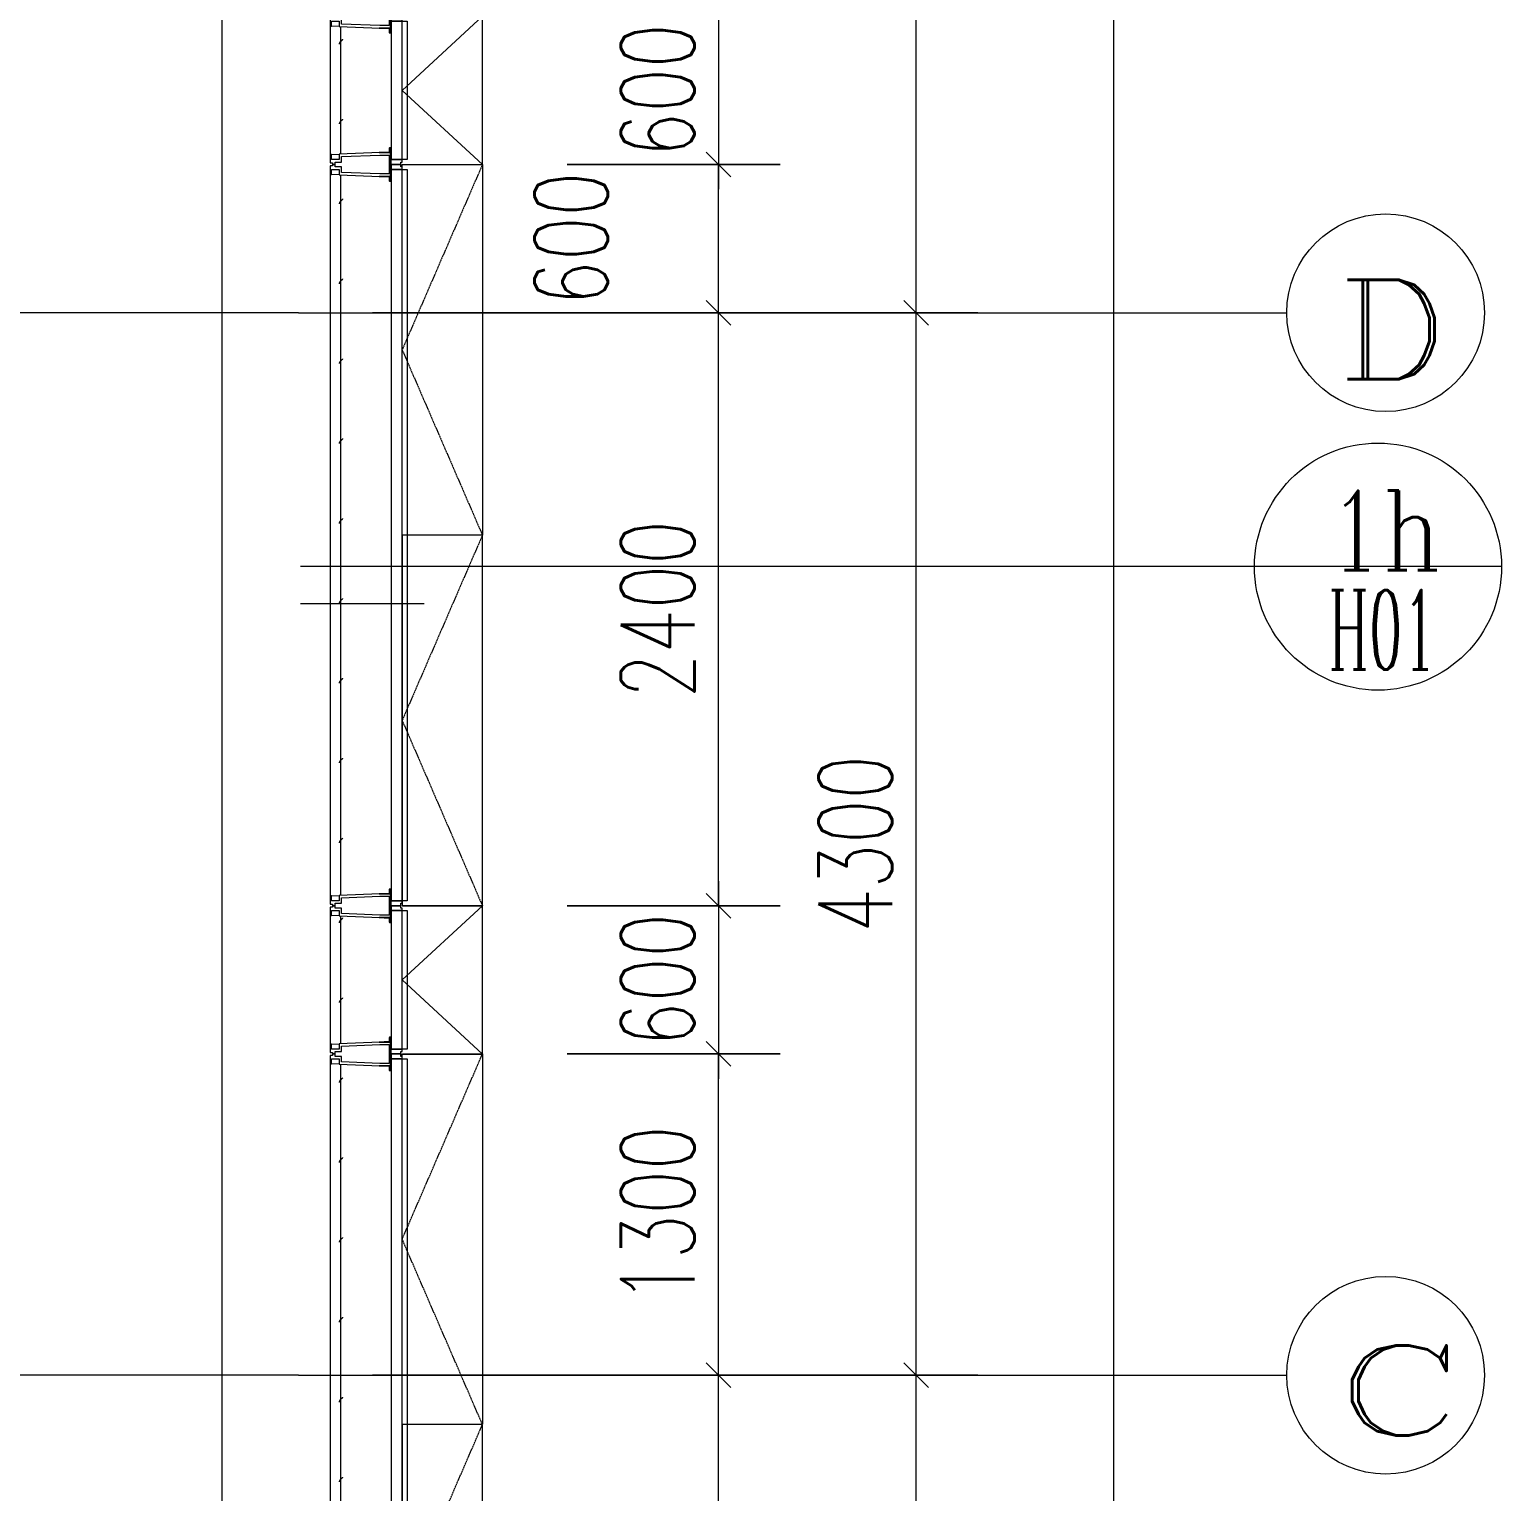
# Model space of a CAD drawing. Header units: millimetres. Extents: x 8533 to 398112, y -117646 to 105276.
# Drawn here: x 194868 to 200826, y 46934 to 52852 of the extents above; entities that cross this region are included whole.
import ezdxf

# ---------------------------------------------------------------- set-up
doc = ezdxf.new("R2010")
doc.units = ezdxf.units.MM
doc.linetypes.add('IMPORT-A-D0TE-BF$0$DOTE', pattern=[0])
doc.linetypes.add('IMPORT-A-PMDT-10F$0$DASH _2_', pattern=[3.5, 2.5, -1])
for name, color, linetype, lineweight in [('A-D0TE-BF$0$A-Axis', 3, 'Continuous', 13), ('A-D0TE-BF$0$A-Axis-GRID', 1, 'IMPORT-A-D0TE-BF$0$DOTE', 13), ('A-D0TE-BF$0$A-Axis-TEXT', 7, 'Continuous', 13), ('A-DIM-TF$0$A-Dims', 140, 'Continuous', 13), ('A-EDGE-6_27F$0$A-floor-EDGE', 6, 'Continuous', 13), ('A-Iden-10F$0$A-Dims-IDEN', 13, 'Continuous', 13), ('A-PMDT-10F$0$A-GLAZ-CURT-CUT', 52, 'Continuous', 13), ('A-PMDT-10F$0$A-GLAZ-CURT-PRO', 13, 'Continuous', 13), ('A-PMDT-10F$0$A-PMDT-17F$0$A-wall-Glaz', 111, 'Continuous', 13), ('A-PMDT-10F$0$Q-CASE-GM', 13, 'Continuous', 13), ('塔楼-ARC-10F-20250714_dwg', 8, 'Continuous', 13)]:
    doc.layers.add(name, color=color, linetype=linetype, lineweight=lineweight)
doc.styles.add('Complex_13', font='complex_.ttf', dxfattribs={"width": 0.795455, "height": 321.993789})
doc.styles.add('Complex_14', font='complex_.ttf', dxfattribs={"width": 0.495283, "height": 321.993789})
doc.styles.add('Complex_7', font='complex_.ttf', dxfattribs={"width": 1.626953, "height": 365.265005})
doc.styles.add('Complex_8', font='complex_.ttf', dxfattribs={"width": 1.204733, "height": 400.90789})
doc.styles.add('Simplex', font='simplex_.ttf', dxfattribs={"width": 0.705882, "height": 297.5})

# ---------------------------------------------------------------- blocks, each defined once
blk = doc.blocks.new('塔楼-ARC-10F-20250714_dwg__AXISO-2024559-10F_ARC_46_000_')
at = {"layer": 'A-D0TE-BF$0$A-Axis'}
blk.add_circle((0, 0), 0.5, dxfattribs=at)
blk = doc.blocks.new('塔楼-ARC-10F-20250714_dwg_A-D0TE-BF$0$_ArchTick-2024560-10F_ARC_46_000_')
at = {"layer": 'A-D0TE-BF$0$A-Axis'}
blk.add_line((-0.5, -0.5), (0.5, 0.5), dxfattribs=at)
blk = doc.blocks.new('塔楼-ARC-10F-20250714_dwg_A-D0TE-BF-2024562-10F_ARC_46_000_')
at = {"layer": 'A-D0TE-BF$0$A-Axis'}
for p, q in [((42960.3, -28250), (42960.3, 8750)), ((39660.3, -12450), (43660.3, -12450)), ((39660.3, -16750), (43660.3, -16750))]:
    blk.add_line(p, q, dxfattribs=at)
at = {"layer": 'A-D0TE-BF$0$A-Axis', "flags": 128}
blk.add_lwpolyline([(42160.3, -28250), (42160.3, -19500), (42160.3, -16750), (42160.3, -12450), (42160.3, -9450), (42160.3, -5750), (42160.3, 0), (42160.3, 8750)], dxfattribs=at)
for points in [[(42410.3, -12450), (39960.3, -12450)], [(42410.3, -16750), (39960.3, -16750)]]:
    blk.add_lwpolyline(points, close=True, dxfattribs=at)
at = {"layer": 'A-D0TE-BF$0$A-Axis-GRID', "linetype": 'Continuous'}
for p, q in [((39660.3, -12450), (28750, -12450)), ((39660.3, -16750), (28750, -16750))]:
    blk.add_line(p, q, dxfattribs=at)
at = {"xscale": 800, "yscale": 800, "zscale": 800}
for p in [(44060.3, -12450), (44060.3, -16750)]:
    blk.add_blockref('塔楼-ARC-10F-20250714_dwg__AXISO-2024559-10F_ARC_46_000_', p, dxfattribs=at)
at = {"xscale": 100, "yscale": 100, "zscale": 100}
for p, rotation in [((42160.3, -12450), 90), ((42160.3, -12450), 270), ((42160.3, -16750), 90), ((42160.3, -16750), 270)]:
    blk.add_blockref('塔楼-ARC-10F-20250714_dwg_A-D0TE-BF$0$_ArchTick-2024560-10F_ARC_46_000_', p, dxfattribs=dict(at, rotation=rotation))
at = {"layer": 'A-D0TE-BF$0$A-Axis', "color": 7, "insert": (41765.4, -14600), "char_height": 297.5, "width": 917.896, "attachment_point": 2, "rotation": 90, "line_spacing_factor": 1.125731, "style": 'Simplex'}
blk.add_mtext('4300', dxfattribs=at)
at = {"layer": 'A-D0TE-BF$0$A-Axis-TEXT', "attachment_point": 1, "line_spacing_factor": 1.141342}
for s, insert, char_height, width, style in [('\\fComplex|b0|i0|c134|p2|;\\W1.20473;D', (43864.8, -12317.4), 400.908, 601.356, 'Complex_8'), ('\\fComplex|b0|i0|c134|p2|;\\W1.62695;C', (43848.1, -16629.2), 365.265, 702.62, 'Complex_7')]:
    blk.add_mtext(s, dxfattribs=dict(at, insert=insert, char_height=char_height, width=width, style=style))
blk = doc.blocks.new('塔楼-ARC-10F-20250714_dwg_A-EDGE-6_27F-2024563-10F_ARC_46_000_')
at = {"layer": 'A-EDGE-6_27F$0$A-floor-EDGE', "flags": 128}
blk.add_lwpolyline([(38580, 1350), (38580, 650), (38580, -650), (38580, -1350), (39350, -1350), (39350, -18150), (38580, -18150), (38580, -18850), (38580, -20150), (38580, -20850), (39350, -20850), (39350, -30000), (29600, -30000), (29600, -29230), (28900, -29230), (27600, -29230), (26900, -29230), (26900, -30000), (10100, -30000), (10100, -29230), (9400, -29230), (8100, -29230)], dxfattribs=at)
blk = doc.blocks.new('塔楼-ARC-10F-20250714_dwg_A-DIM-TF$0$_ArchTick-2024609-10F_ARC_46_000_')
at = {"layer": 'A-DIM-TF$0$A-Dims'}
blk.add_line((-0.5, -0.5), (0.5, 0.5), dxfattribs=at)
blk = doc.blocks.new('塔楼-ARC-10F-20250714_dwg_A-DIM-TF-2024610-10F_ARC_46_000_')
at = {"layer": 'A-DIM-TF$0$A-Dims', "flags": 128}
for points in [[(41360.3, -11250), (41360.3, -11850), (41360.3, -11950)], [(41360.3, -14750), (41360.3, -14850), (41360.3, -12450), (41360.3, -11850)], [(41360.3, -14850), (41360.3, -15450), (41360.3, -15550)], [(41360.3, -18400), (41360.3, -18500), (41360.3, -16750), (41360.3, -15450)]]:
    blk.add_lwpolyline(points, dxfattribs=at)
for points in [[(41610.3, -11850), (40748.3, -11850)], [(41610.3, -12450), (40748.3, -12450)], [(41610.3, -14850), (40748.3, -14850)], [(41610.3, -15450), (40748.3, -15450)], [(41610.3, -16750), (40748.3, -16750)]]:
    blk.add_lwpolyline(points, close=True, dxfattribs=at)
at = {"xscale": 100, "yscale": 100, "zscale": 100}
for p, rotation in [((41360.3, -11850), 90), ((41360.3, -11850), 90), ((41360.3, -12450), 270), ((41360.3, -12450), 90), ((41360.3, -14850), 270), ((41360.3, -14850), 270), ((41360.3, -15450), 90), ((41360.3, -15450), 90), ((41360.3, -16750), 270), ((41360.3, -16750), 90)]:
    blk.add_blockref('塔楼-ARC-10F-20250714_dwg_A-DIM-TF$0$_ArchTick-2024609-10F_ARC_46_000_', p, dxfattribs=dict(at, rotation=rotation))
at = {"layer": 'A-DIM-TF$0$A-Dims', "color": 7, "char_height": 297.5, "attachment_point": 2, "rotation": 90, "line_spacing_factor": 1.125731, "style": 'Simplex'}
for s, insert, width in [('600', (40965.4, -11550), 688.422), ('600', (40615.4, -12150), 688.422), ('2400', (40965.4, -13650), 917.896), ('600', (40965.4, -15150), 688.422), ('1300', (40965.4, -16100), 871.284)]:
    blk.add_mtext(s, dxfattribs=dict(at, insert=insert, width=width))
blk = doc.blocks.new('塔楼-ARC-10F-20250714_dwg_A-Iden-10F-2024611-10F_ARC_46_000_')
at = {"layer": 'A-Iden-10F$0$A-Dims-IDEN'}
blk.add_line((39669, -13627.4), (40169, -13627.4), dxfattribs=at)
at = {"layer": 'A-Iden-10F$0$A-Dims-IDEN', "flags": 128}
blk.add_lwpolyline([(44529.5, -13477.6), (43529.5, -13477.6), (39669, -13477.6)], dxfattribs=at)
at = {"layer": 'A-Iden-10F$0$A-Dims-IDEN'}
blk.add_circle((44029.5, -13477.6), 500, dxfattribs=at)
at = {"layer": 'A-Iden-10F$0$A-Dims-IDEN', "color": 7, "char_height": 321.99, "attachment_point": 1, "line_spacing_factor": 1.141342}
for s, insert, width, style in [('1h', (43828.3, -13169.8), 533.643, 'Complex_13'), ('H01', (43828.3, -13572.3), 529.748, 'Complex_14')]:
    blk.add_mtext(s, dxfattribs=dict(at, insert=insert, width=width, style=style))
blk = doc.blocks.new('塔楼-ARC-10F-20250714_dwg_A-PMDT-10F$0$FP_17-Floor Plan_F10 CAD Export-2024641-10F_ARC_46_000_')
at = {"layer": 'A-PMDT-10F$0$A-GLAZ-CURT-PRO'}
blk.add_line((-258.3, -260), (258.3, -260), dxfattribs=at)
at = {"layer": 'A-PMDT-10F$0$A-GLAZ-CURT-PRO', "flags": 128}
for points in [[(-187.3, -263.5), (-187.6, -263.5), (-188, -263.4), (-188.4, -263.4), (-188.7, -263.3), (-189.1, -263.3), (-189.5, -263.2), (-189.9, -263.1), (-190.2, -263), (-190.6, -262.9), (-191, -262.8), (-191.3, -262.7), (-191.7, -262.5), (-192.1, -262.4), (-192.4, -262.2), (-192.8, -262.1), (-193.2, -261.9), (-193.5, -261.7), (-193.9, -261.5), (-194.3, -261.3), (-194.7, -261.1), (-195, -260.8), (-195.4, -260.6), (-195.8, -260.4), (-196.1, -260.1), (-196.5, -259.8), (-196.9, -259.6), (-197.2, -259.3), (-197.6, -259), (-198, -258.7), (-198.3, -258.4), (-198.7, -258), (-199.1, -257.7), (-199.5, -257.4), (-199.8, -257), (-200.2, -256.7), (-200.6, -256.3), (-200.9, -256), (-201.3, -255.6), (-201.7, -255.2), (-202, -254.8), (-202.4, -254.5), (-202.8, -254.1), (-203.1, -253.7), (-203.5, -253.3), (-203.9, -252.8), (-204.3, -252.4), (-204.6, -252), (-205, -251.6), (-205.4, -251.2), (-205.7, -250.7), (-206.1, -250.3), (-206.5, -249.9), (-206.8, -249.4)], [(136, -263.5), (135.7, -263.5), (135.3, -263.4), (134.9, -263.4), (134.5, -263.3), (134.2, -263.3), (133.8, -263.2), (133.4, -263.1), (133.1, -263), (132.7, -262.9), (132.3, -262.8), (132, -262.7), (131.6, -262.5), (131.2, -262.4), (130.9, -262.2), (130.5, -262.1), (130.1, -261.9), (129.7, -261.7), (129.4, -261.5), (129, -261.3), (128.6, -261.1), (128.3, -260.8), (127.9, -260.6), (127.5, -260.4), (127.2, -260.1), (126.8, -259.8), (126.4, -259.6), (126.1, -259.3), (125.7, -259), (125.3, -258.7), (124.9, -258.4), (124.6, -258), (124.2, -257.7), (123.8, -257.4), (123.5, -257), (123.1, -256.7), (122.7, -256.3), (122.4, -256), (122, -255.6), (121.6, -255.2), (121.3, -254.8), (120.9, -254.5), (120.5, -254.1), (120.1, -253.7), (119.8, -253.3), (119.4, -252.8), (119, -252.4), (118.7, -252), (118.3, -251.6), (117.9, -251.2), (117.6, -250.7), (117.2, -250.3), (116.8, -249.9), (116.5, -249.4)]]:
    blk.add_lwpolyline(points, dxfattribs=at)
blk = doc.blocks.new('塔楼-ARC-10F-20250714_dwg_A-PMDT-10F$0$CWP_玻璃幕墙 - Tower slope glass H_3000_有窗帘导轨-V15-Floor Plan_F10 CAD Export-2024642-10F_ARC_46_000_')
at = {"layer": 'A-PMDT-10F$0$A-GLAZ-CURT-CUT', "flags": 128}
for points in [[(-280, -10), (-290, -10), (-290, -15), (-300, -15), (-300, -55.1), (-280, -55.1)], [(-251.8, -57), (-251.8, -55), (-300, -55), (-300, -57)], [(-294, -301.7), (-260, -301.7), (-259.8, -295.7), (-280, -295.7), (-280, -265.5), (-258.5, -265.5), (-251.8, -100), (-251.8, -57), (-300, -57), (-300, -62), (-261.8, -62), (-261.8, -99.8), (-268.1, -255.5), (-290, -255.5), (-290, -281.7), (-300, -281.7), (-300, -291.7), (-294, -291.7)], [(280, -55), (280, -10), (-280, -10), (-280, -55)], [(-232.5, -55), (-251.8, -55), (-251.8, -57), (-232.5, -57)], [(251.8, -55), (232.5, -55), (232.5, -57), (251.8, -57)], [(251.8, -57), (300, -57), (300, -55), (251.8, -55)], [(294, -301.7), (294, -291.7), (300, -291.7), (300, -281.7), (290, -281.7), (290, -255.5), (268.1, -255.5), (261.8, -99.8), (261.8, -62), (300, -62), (300, -57), (251.8, -57), (251.8, -100), (258.5, -265.5), (280, -265.5), (280, -295.7), (259.8, -295.7), (260, -301.7)], [(290, -10), (280, -10), (280, -55.2), (300, -55.2), (300, -15), (290, -15)]]:
    blk.add_lwpolyline(points, close=True, dxfattribs=at)
for points in [[(-232.5, -61), (-232.5, -57), (-251.8, -57), (-251.8, -103), (-250.1, -62), (-233.5, -62)], [(233.5, -62), (250.1, -62), (251.8, -103), (251.8, -57), (232.5, -57), (232.5, -61)]]:
    blk.add_lwpolyline(points, dxfattribs=at)
at = {"layer": 'A-PMDT-10F$0$A-GLAZ-CURT-CUT'}
for centre, start, end in [((-233.5, -61), 270, 360), ((233.5, -61), 180, 270)]:
    blk.add_arc(centre, 0.998, start, end, dxfattribs=at)
at = {"layer": 'A-PMDT-10F$0$A-GLAZ-CURT-PRO'}
for p, q in [((-258.5, -265.5), (-259.8, -295.7)), ((259.8, -295.7), (258.5, -265.5)), ((-260, -301.7), (260, -301.7))]:
    blk.add_line(p, q, dxfattribs=at)
at = {"layer": 'A-PMDT-10F$0$A-GLAZ-CURT-PRO', "flags": 128}
blk.add_lwpolyline([(-280, -10), (-280, 10), (280, 10), (280, -10)], dxfattribs=at)
blk.add_blockref('塔楼-ARC-10F-20250714_dwg_A-PMDT-10F$0$FP_17-Floor Plan_F10 CAD Export-2024641-10F_ARC_46_000_', (0, 0))
blk = doc.blocks.new('塔楼-ARC-10F-20250714_dwg_A-PMDT-10F$0$FP_20-Floor Plan_F10 CAD Export-2024643-10F_ARC_46_000_')
at = {"layer": 'A-PMDT-10F$0$A-GLAZ-CURT-PRO'}
blk.add_line((-1458.3, -260), (1458.3, -260), dxfattribs=at)
at = {"layer": 'A-PMDT-10F$0$A-GLAZ-CURT-PRO', "flags": 128}
for points in [[(-1340.7, -263.5), (-1341.1, -263.5), (-1341.4, -263.4), (-1341.8, -263.4), (-1342.2, -263.3), (-1342.5, -263.3), (-1342.9, -263.2), (-1343.3, -263.1), (-1343.6, -263), (-1344, -262.9), (-1344.4, -262.8), (-1344.8, -262.7), (-1345.1, -262.5), (-1345.5, -262.4), (-1345.9, -262.2), (-1346.2, -262.1), (-1346.6, -261.9), (-1347, -261.7), (-1347.3, -261.5), (-1347.7, -261.3), (-1348.1, -261.1), (-1348.4, -260.8), (-1348.8, -260.6), (-1349.2, -260.4), (-1349.6, -260.1), (-1349.9, -259.8), (-1350.3, -259.6), (-1350.7, -259.3), (-1351, -259), (-1351.4, -258.7), (-1351.8, -258.4), (-1352.1, -258), (-1352.5, -257.7), (-1352.9, -257.4), (-1353.2, -257), (-1353.6, -256.7), (-1354, -256.3), (-1354.4, -256), (-1354.7, -255.6), (-1355.1, -255.2), (-1355.5, -254.8), (-1355.8, -254.5), (-1356.2, -254.1), (-1356.6, -253.7), (-1356.9, -253.3), (-1357.3, -252.8), (-1357.7, -252.4), (-1358, -252), (-1358.4, -251.6), (-1358.8, -251.2), (-1359.2, -250.7), (-1359.5, -250.3), (-1359.9, -249.9), (-1360.3, -249.4)], [(-1017.4, -263.5), (-1017.8, -263.5), (-1018.1, -263.4), (-1018.5, -263.4), (-1018.9, -263.3), (-1019.2, -263.3), (-1019.6, -263.2), (-1020, -263.1), (-1020.4, -263), (-1020.7, -262.9), (-1021.1, -262.8), (-1021.5, -262.7), (-1021.8, -262.5), (-1022.2, -262.4), (-1022.6, -262.2), (-1022.9, -262.1), (-1023.3, -261.9), (-1023.7, -261.7), (-1024, -261.5), (-1024.4, -261.3), (-1024.8, -261.1), (-1025.2, -260.8), (-1025.5, -260.6), (-1025.9, -260.4), (-1026.3, -260.1), (-1026.6, -259.8), (-1027, -259.6), (-1027.4, -259.3), (-1027.7, -259), (-1028.1, -258.7), (-1028.5, -258.4), (-1028.8, -258), (-1029.2, -257.7), (-1029.6, -257.4), (-1030, -257), (-1030.3, -256.7), (-1030.7, -256.3), (-1031.1, -256), (-1031.4, -255.6), (-1031.8, -255.2), (-1032.2, -254.8), (-1032.5, -254.5), (-1032.9, -254.1), (-1033.3, -253.7), (-1033.6, -253.3), (-1034, -252.8), (-1034.4, -252.4), (-1034.8, -252), (-1035.1, -251.6), (-1035.5, -251.2), (-1035.9, -250.7), (-1036.2, -250.3), (-1036.6, -249.9), (-1037, -249.4)], [(-694.1, -263.5), (-694.5, -263.5), (-694.8, -263.4), (-695.2, -263.4), (-695.6, -263.3), (-696, -263.3), (-696.3, -263.2), (-696.7, -263.1), (-697.1, -263), (-697.4, -262.9), (-697.8, -262.8), (-698.2, -262.7), (-698.5, -262.5), (-698.9, -262.4), (-699.3, -262.2), (-699.6, -262.1), (-700, -261.9), (-700.4, -261.7), (-700.8, -261.5), (-701.1, -261.3), (-701.5, -261.1), (-701.9, -260.8), (-702.2, -260.6), (-702.6, -260.4), (-703, -260.1), (-703.3, -259.8), (-703.7, -259.6), (-704.1, -259.3), (-704.4, -259), (-704.8, -258.7), (-705.2, -258.4), (-705.6, -258), (-705.9, -257.7), (-706.3, -257.4), (-706.7, -257), (-707, -256.7), (-707.4, -256.3), (-707.8, -256), (-708.1, -255.6), (-708.5, -255.2), (-708.9, -254.8), (-709.3, -254.5), (-709.6, -254.1), (-710, -253.7), (-710.4, -253.3), (-710.7, -252.8), (-711.1, -252.4), (-711.5, -252), (-711.8, -251.6), (-712.2, -251.2), (-712.6, -250.7), (-712.9, -250.3), (-713.3, -249.9), (-713.7, -249.4)], [(-370.8, -263.5), (-371.2, -263.5), (-371.6, -263.4), (-371.9, -263.4), (-372.3, -263.3), (-372.7, -263.3), (-373, -263.2), (-373.4, -263.1), (-373.8, -263), (-374.1, -262.9), (-374.5, -262.8), (-374.9, -262.7), (-375.3, -262.5), (-375.6, -262.4), (-376, -262.2), (-376.4, -262.1), (-376.7, -261.9), (-377.1, -261.7), (-377.5, -261.5), (-377.8, -261.3), (-378.2, -261.1), (-378.6, -260.8), (-378.9, -260.6), (-379.3, -260.4), (-379.7, -260.1), (-380.1, -259.8), (-380.4, -259.6), (-380.8, -259.3), (-381.2, -259), (-381.5, -258.7), (-381.9, -258.4), (-382.3, -258), (-382.6, -257.7), (-383, -257.4), (-383.4, -257), (-383.7, -256.7), (-384.1, -256.3), (-384.5, -256), (-384.9, -255.6), (-385.2, -255.2), (-385.6, -254.8), (-386, -254.5), (-386.3, -254.1), (-386.7, -253.7), (-387.1, -253.3), (-387.4, -252.8), (-387.8, -252.4), (-388.2, -252), (-388.5, -251.6), (-388.9, -251.2), (-389.3, -250.7), (-389.7, -250.3), (-390, -249.9), (-390.4, -249.4)], [(-47.5, -263.5), (-47.9, -263.5), (-48.3, -263.4), (-48.6, -263.4), (-49, -263.3), (-49.4, -263.3), (-49.7, -263.2), (-50.1, -263.1), (-50.5, -263), (-50.9, -262.9), (-51.2, -262.8), (-51.6, -262.7), (-52, -262.5), (-52.3, -262.4), (-52.7, -262.2), (-53.1, -262.1), (-53.4, -261.9), (-53.8, -261.7), (-54.2, -261.5), (-54.5, -261.3), (-54.9, -261.1), (-55.3, -260.8), (-55.7, -260.6), (-56, -260.4), (-56.4, -260.1), (-56.8, -259.8), (-57.1, -259.6), (-57.5, -259.3), (-57.9, -259), (-58.2, -258.7), (-58.6, -258.4), (-59, -258), (-59.3, -257.7), (-59.7, -257.4), (-60.1, -257), (-60.5, -256.7), (-60.8, -256.3), (-61.2, -256), (-61.6, -255.6), (-61.9, -255.2), (-62.3, -254.8), (-62.7, -254.5), (-63, -254.1), (-63.4, -253.7), (-63.8, -253.3), (-64.1, -252.8), (-64.5, -252.4), (-64.9, -252), (-65.3, -251.6), (-65.6, -251.2), (-66, -250.7), (-66.4, -250.3), (-66.7, -249.9), (-67.1, -249.4)], [(275.8, -263.5), (275.4, -263.5), (275, -263.4), (274.6, -263.4), (274.3, -263.3), (273.9, -263.3), (273.5, -263.2), (273.2, -263.1), (272.8, -263), (272.4, -262.9), (272.1, -262.8), (271.7, -262.7), (271.3, -262.5), (271, -262.4), (270.6, -262.2), (270.2, -262.1), (269.8, -261.9), (269.5, -261.7), (269.1, -261.5), (268.7, -261.3), (268.4, -261.1), (268, -260.8), (267.6, -260.6), (267.3, -260.4), (266.9, -260.1), (266.5, -259.8), (266.2, -259.6), (265.8, -259.3), (265.4, -259), (265, -258.7), (264.7, -258.4), (264.3, -258), (263.9, -257.7), (263.6, -257.4), (263.2, -257), (262.8, -256.7), (262.5, -256.3), (262.1, -256), (261.7, -255.6), (261.4, -255.2), (261, -254.8), (260.6, -254.5), (260.2, -254.1), (259.9, -253.7), (259.5, -253.3), (259.1, -252.8), (258.8, -252.4), (258.4, -252), (258, -251.6), (257.7, -251.2), (257.3, -250.7), (256.9, -250.3), (256.6, -249.9), (256.2, -249.4)], [(599, -263.5), (598.7, -263.5), (598.3, -263.4), (597.9, -263.4), (597.6, -263.3), (597.2, -263.3), (596.8, -263.2), (596.5, -263.1), (596.1, -263), (595.7, -262.9), (595.4, -262.8), (595, -262.7), (594.6, -262.5), (594.2, -262.4), (593.9, -262.2), (593.5, -262.1), (593.1, -261.9), (592.8, -261.7), (592.4, -261.5), (592, -261.3), (591.7, -261.1), (591.3, -260.8), (590.9, -260.6), (590.6, -260.4), (590.2, -260.1), (589.8, -259.8), (589.4, -259.6), (589.1, -259.3), (588.7, -259), (588.3, -258.7), (588, -258.4), (587.6, -258), (587.2, -257.7), (586.9, -257.4), (586.5, -257), (586.1, -256.7), (585.8, -256.3), (585.4, -256), (585, -255.6), (584.6, -255.2), (584.3, -254.8), (583.9, -254.5), (583.5, -254.1), (583.2, -253.7), (582.8, -253.3), (582.4, -252.8), (582.1, -252.4), (581.7, -252), (581.3, -251.6), (581, -251.2), (580.6, -250.7), (580.2, -250.3), (579.8, -249.9), (579.5, -249.4)], [(922.3, -263.5), (922, -263.5), (921.6, -263.4), (921.2, -263.4), (920.9, -263.3), (920.5, -263.3), (920.1, -263.2), (919.8, -263.1), (919.4, -263), (919, -262.9), (918.6, -262.8), (918.3, -262.7), (917.9, -262.5), (917.5, -262.4), (917.2, -262.2), (916.8, -262.1), (916.4, -261.9), (916.1, -261.7), (915.7, -261.5), (915.3, -261.3), (915, -261.1), (914.6, -260.8), (914.2, -260.6), (913.8, -260.4), (913.5, -260.1), (913.1, -259.8), (912.7, -259.6), (912.4, -259.3), (912, -259), (911.6, -258.7), (911.3, -258.4), (910.9, -258), (910.5, -257.7), (910.1, -257.4), (909.8, -257), (909.4, -256.7), (909, -256.3), (908.7, -256), (908.3, -255.6), (907.9, -255.2), (907.6, -254.8), (907.2, -254.5), (906.8, -254.1), (906.5, -253.7), (906.1, -253.3), (905.7, -252.8), (905.3, -252.4), (905, -252), (904.6, -251.6), (904.2, -251.2), (903.9, -250.7), (903.5, -250.3), (903.1, -249.9), (902.8, -249.4)], [(1245.6, -263.5), (1245.3, -263.5), (1244.9, -263.4), (1244.5, -263.4), (1244.1, -263.3), (1243.8, -263.3), (1243.4, -263.2), (1243, -263.1), (1242.7, -263), (1242.3, -262.9), (1241.9, -262.8), (1241.6, -262.7), (1241.2, -262.5), (1240.8, -262.4), (1240.5, -262.2), (1240.1, -262.1), (1239.7, -261.9), (1239.3, -261.7), (1239, -261.5), (1238.6, -261.3), (1238.2, -261.1), (1237.9, -260.8), (1237.5, -260.6), (1237.1, -260.4), (1236.8, -260.1), (1236.4, -259.8), (1236, -259.6), (1235.7, -259.3), (1235.3, -259), (1234.9, -258.7), (1234.5, -258.4), (1234.2, -258), (1233.8, -257.7), (1233.4, -257.4), (1233.1, -257), (1232.7, -256.7), (1232.3, -256.3), (1232, -256), (1231.6, -255.6), (1231.2, -255.2), (1230.9, -254.8), (1230.5, -254.5), (1230.1, -254.1), (1229.7, -253.7), (1229.4, -253.3), (1229, -252.8), (1228.6, -252.4), (1228.3, -252), (1227.9, -251.6), (1227.5, -251.2), (1227.2, -250.7), (1226.8, -250.3), (1226.4, -249.9), (1226.1, -249.4)]]:
    blk.add_lwpolyline(points, dxfattribs=at)
blk = doc.blocks.new('塔楼-ARC-10F-20250714_dwg_A-PMDT-10F$0$CWP_玻璃幕墙 - Tower slope glass H_3000_有窗帘导轨-V18-Floor Plan_F10 CAD Export-2024644-10F_ARC_46_000_')
at = {"layer": 'A-PMDT-10F$0$A-GLAZ-CURT-CUT', "flags": 128}
for points in [[(-1480, -10), (-1490, -10), (-1490, -15), (-1500, -15), (-1500, -55.1), (-1480, -55.1)], [(-1451.8, -57), (-1451.8, -55), (-1500, -55), (-1500, -57)], [(-1494, -301.7), (-1460, -301.7), (-1459.8, -295.7), (-1480, -295.7), (-1480, -265.5), (-1458.5, -265.5), (-1451.8, -100), (-1451.8, -57), (-1500, -57), (-1500, -62), (-1461.8, -62), (-1461.8, -99.8), (-1468.1, -255.5), (-1490, -255.5), (-1490, -281.7), (-1500, -281.7), (-1500, -291.7), (-1494, -291.7)], [(1480, -55), (1480, -10), (-1480, -10), (-1480, -55)], [(-1432.5, -55), (-1451.8, -55), (-1451.8, -57), (-1432.5, -57)], [(1451.8, -55), (1432.5, -55), (1432.5, -57), (1451.8, -57)], [(1451.8, -57), (1500, -57), (1500, -55), (1451.8, -55)], [(1494, -301.7), (1494, -291.7), (1500, -291.7), (1500, -281.7), (1490, -281.7), (1490, -255.5), (1468.1, -255.5), (1461.8, -99.8), (1461.8, -62), (1500, -62), (1500, -57), (1451.8, -57), (1451.8, -100), (1458.5, -265.5), (1480, -265.5), (1480, -295.7), (1459.8, -295.7), (1460, -301.7)], [(1490, -10), (1480, -10), (1480, -55.2), (1500, -55.2), (1500, -15), (1490, -15)]]:
    blk.add_lwpolyline(points, close=True, dxfattribs=at)
for points in [[(-1432.5, -61), (-1432.5, -57), (-1451.8, -57), (-1451.8, -103), (-1450.1, -62), (-1433.5, -62)], [(1433.5, -62), (1450.1, -62), (1451.8, -103), (1451.8, -57), (1432.5, -57), (1432.5, -61)]]:
    blk.add_lwpolyline(points, dxfattribs=at)
at = {"layer": 'A-PMDT-10F$0$A-GLAZ-CURT-CUT'}
for centre, start, end in [((-1433.5, -61), 270, 360), ((1433.5, -61), 180, 270)]:
    blk.add_arc(centre, 0.998, start, end, dxfattribs=at)
at = {"layer": 'A-PMDT-10F$0$A-GLAZ-CURT-PRO'}
for p, q in [((-1458.5, -265.5), (-1459.8, -295.7)), ((1459.8, -295.7), (1458.5, -265.5)), ((-1460, -301.7), (1460, -301.7))]:
    blk.add_line(p, q, dxfattribs=at)
at = {"layer": 'A-PMDT-10F$0$A-GLAZ-CURT-PRO', "flags": 128}
blk.add_lwpolyline([(-1480, -10), (-1480, 10), (1480, 10), (1480, -10)], dxfattribs=at)
blk.add_blockref('塔楼-ARC-10F-20250714_dwg_A-PMDT-10F$0$FP_20-Floor Plan_F10 CAD Export-2024643-10F_ARC_46_000_', (0, 0))
blk = doc.blocks.new('塔楼-ARC-10F-20250714_dwg_A-PMDT-10F$0$FP_23-Floor Plan_F10 CAD Export-2024645-10F_ARC_46_000_')
at = {"layer": 'A-PMDT-10F$0$A-GLAZ-CURT-PRO'}
blk.add_line((-258.3, -260), (258.3, -260), dxfattribs=at)
at = {"layer": 'A-PMDT-10F$0$A-GLAZ-CURT-PRO', "flags": 128}
for points in [[(-231.1, -263.5), (-231.5, -263.5), (-231.8, -263.4), (-232.2, -263.4), (-232.6, -263.3), (-232.9, -263.3), (-233.3, -263.2), (-233.7, -263.1), (-234, -263), (-234.4, -262.9), (-234.8, -262.8), (-235.1, -262.7), (-235.5, -262.5), (-235.9, -262.4), (-236.3, -262.2), (-236.6, -262.1), (-237, -261.9), (-237.4, -261.7), (-237.7, -261.5), (-238.1, -261.3), (-238.5, -261.1), (-238.8, -260.8), (-239.2, -260.6), (-239.6, -260.4), (-239.9, -260.1), (-240.3, -259.8), (-240.7, -259.6), (-241.1, -259.3), (-241.4, -259), (-241.8, -258.7), (-242.2, -258.4), (-242.5, -258), (-242.9, -257.7), (-243.3, -257.4), (-243.6, -257), (-244, -256.7), (-244.4, -256.3), (-244.7, -256), (-245.1, -255.6), (-245.5, -255.2), (-245.9, -254.8), (-246.2, -254.5), (-246.6, -254.1), (-247, -253.7), (-247.3, -253.3), (-247.7, -252.8), (-248.1, -252.4), (-248.4, -252), (-248.8, -251.6), (-249.2, -251.2), (-249.5, -250.7), (-249.9, -250.3), (-250.3, -249.9), (-250.7, -249.4)], [(92.2, -263.5), (91.8, -263.5), (91.5, -263.4), (91.1, -263.4), (90.7, -263.3), (90.4, -263.3), (90, -263.2), (89.6, -263.1), (89.2, -263), (88.9, -262.9), (88.5, -262.8), (88.1, -262.7), (87.8, -262.5), (87.4, -262.4), (87, -262.2), (86.7, -262.1), (86.3, -261.9), (85.9, -261.7), (85.6, -261.5), (85.2, -261.3), (84.8, -261.1), (84.4, -260.8), (84.1, -260.6), (83.7, -260.4), (83.3, -260.1), (83, -259.8), (82.6, -259.6), (82.2, -259.3), (81.9, -259), (81.5, -258.7), (81.1, -258.4), (80.8, -258), (80.4, -257.7), (80, -257.4), (79.6, -257), (79.3, -256.7), (78.9, -256.3), (78.5, -256), (78.2, -255.6), (77.8, -255.2), (77.4, -254.8), (77.1, -254.5), (76.7, -254.1), (76.3, -253.7), (76, -253.3), (75.6, -252.8), (75.2, -252.4), (74.8, -252), (74.5, -251.6), (74.1, -251.2), (73.7, -250.7), (73.4, -250.3), (73, -249.9), (72.6, -249.4)]]:
    blk.add_lwpolyline(points, dxfattribs=at)
blk = doc.blocks.new('塔楼-ARC-10F-20250714_dwg_A-PMDT-10F$0$CWP_玻璃幕墙 - Tower slope glass H_3000_有窗帘导轨-V21-Floor Plan_F10 CAD Export-2024646-10F_ARC_46_000_')
at = {"layer": 'A-PMDT-10F$0$A-GLAZ-CURT-CUT', "flags": 128}
for points in [[(-280, -10), (-290, -10), (-290, -15), (-300, -15), (-300, -55.1), (-280, -55.1)], [(-251.8, -57), (-251.8, -55), (-300, -55), (-300, -57)], [(-294, -301.7), (-260, -301.7), (-259.8, -295.7), (-280, -295.7), (-280, -265.5), (-258.5, -265.5), (-251.8, -100), (-251.8, -57), (-300, -57), (-300, -62), (-261.8, -62), (-261.8, -99.8), (-268.1, -255.5), (-290, -255.5), (-290, -281.7), (-300, -281.7), (-300, -291.7), (-294, -291.7)], [(280, -55), (280, -10), (-280, -10), (-280, -55)], [(-232.5, -55), (-251.8, -55), (-251.8, -57), (-232.5, -57)], [(251.8, -55), (232.5, -55), (232.5, -57), (251.8, -57)], [(251.8, -57), (300, -57), (300, -55), (251.8, -55)], [(294, -301.7), (294, -291.7), (300, -291.7), (300, -281.7), (290, -281.7), (290, -255.5), (268.1, -255.5), (261.8, -99.8), (261.8, -62), (300, -62), (300, -57), (251.8, -57), (251.8, -100), (258.5, -265.5), (280, -265.5), (280, -295.7), (259.8, -295.7), (260, -301.7)], [(290, -10), (280, -10), (280, -55.2), (300, -55.2), (300, -15), (290, -15)]]:
    blk.add_lwpolyline(points, close=True, dxfattribs=at)
for points in [[(-232.5, -61), (-232.5, -57), (-251.8, -57), (-251.8, -103), (-250.1, -62), (-233.5, -62)], [(233.5, -62), (250.1, -62), (251.8, -103), (251.8, -57), (232.5, -57), (232.5, -61)]]:
    blk.add_lwpolyline(points, dxfattribs=at)
at = {"layer": 'A-PMDT-10F$0$A-GLAZ-CURT-CUT'}
for centre, start, end in [((-233.5, -61), 270, 360), ((233.5, -61), 180, 270)]:
    blk.add_arc(centre, 0.998, start, end, dxfattribs=at)
at = {"layer": 'A-PMDT-10F$0$A-GLAZ-CURT-PRO'}
for p, q in [((-258.5, -265.5), (-259.8, -295.7)), ((259.8, -295.7), (258.5, -265.5)), ((-260, -301.7), (260, -301.7))]:
    blk.add_line(p, q, dxfattribs=at)
at = {"layer": 'A-PMDT-10F$0$A-GLAZ-CURT-PRO', "flags": 128}
blk.add_lwpolyline([(-280, -10), (-280, 10), (280, 10), (280, -10)], dxfattribs=at)
blk.add_blockref('塔楼-ARC-10F-20250714_dwg_A-PMDT-10F$0$FP_23-Floor Plan_F10 CAD Export-2024645-10F_ARC_46_000_', (0, 0))
blk = doc.blocks.new('塔楼-ARC-10F-20250714_dwg_A-PMDT-10F$0$FP_25-Floor Plan_F10 CAD Export-2024647-10F_ARC_46_000_')
at = {"layer": 'A-PMDT-10F$0$Q-CASE-GM'}
for p, q in [((-1478.3, -260), (1245.2, -260)), ((1273.5, -260), (1470, -260))]:
    blk.add_line(p, q, dxfattribs=at)
at = {"layer": 'A-PMDT-10F$0$Q-CASE-GM', "flags": 128}
for points in [[(-1404.5, -263.5), (-1404.9, -263.5), (-1405.2, -263.4), (-1405.6, -263.4), (-1406, -263.3), (-1406.4, -263.3), (-1406.7, -263.2), (-1407.1, -263.1), (-1407.5, -263), (-1407.8, -262.9), (-1408.2, -262.8), (-1408.6, -262.7), (-1408.9, -262.5), (-1409.3, -262.4), (-1409.7, -262.2), (-1410, -262.1), (-1410.4, -261.9), (-1410.8, -261.7), (-1411.2, -261.5), (-1411.5, -261.3), (-1411.9, -261.1), (-1412.3, -260.8), (-1412.6, -260.6), (-1413, -260.4), (-1413.4, -260.1), (-1413.7, -259.8), (-1414.1, -259.6), (-1414.5, -259.3), (-1414.8, -259), (-1415.2, -258.7), (-1415.6, -258.4), (-1416, -258), (-1416.3, -257.7), (-1416.7, -257.4), (-1417.1, -257), (-1417.4, -256.7), (-1417.8, -256.3), (-1418.2, -256), (-1418.5, -255.6), (-1418.9, -255.2), (-1419.3, -254.8), (-1419.6, -254.5), (-1420, -254.1), (-1420.4, -253.7), (-1420.8, -253.3), (-1421.1, -252.8), (-1421.5, -252.4), (-1421.9, -252), (-1422.2, -251.6), (-1422.6, -251.2), (-1423, -250.7), (-1423.3, -250.3), (-1423.7, -249.9), (-1424.1, -249.4)], [(-1081.2, -263.5), (-1081.6, -263.5), (-1082, -263.4), (-1082.3, -263.4), (-1082.7, -263.3), (-1083.1, -263.3), (-1083.4, -263.2), (-1083.8, -263.1), (-1084.2, -263), (-1084.5, -262.9), (-1084.9, -262.8), (-1085.3, -262.7), (-1085.6, -262.5), (-1086, -262.4), (-1086.4, -262.2), (-1086.8, -262.1), (-1087.1, -261.9), (-1087.5, -261.7), (-1087.9, -261.5), (-1088.2, -261.3), (-1088.6, -261.1), (-1089, -260.8), (-1089.3, -260.6), (-1089.7, -260.4), (-1090.1, -260.1), (-1090.4, -259.8), (-1090.8, -259.6), (-1091.2, -259.3), (-1091.6, -259), (-1091.9, -258.7), (-1092.3, -258.4), (-1092.7, -258), (-1093, -257.7), (-1093.4, -257.4), (-1093.8, -257), (-1094.1, -256.7), (-1094.5, -256.3), (-1094.9, -256), (-1095.3, -255.6), (-1095.6, -255.2), (-1096, -254.8), (-1096.4, -254.5), (-1096.7, -254.1), (-1097.1, -253.7), (-1097.5, -253.3), (-1097.8, -252.8), (-1098.2, -252.4), (-1098.6, -252), (-1098.9, -251.6), (-1099.3, -251.2), (-1099.7, -250.7), (-1100.1, -250.3), (-1100.4, -249.9), (-1100.8, -249.4)], [(-757.9, -263.5), (-758.3, -263.5), (-758.7, -263.4), (-759, -263.4), (-759.4, -263.3), (-759.8, -263.3), (-760.1, -263.2), (-760.5, -263.1), (-760.9, -263), (-761.3, -262.9), (-761.6, -262.8), (-762, -262.7), (-762.4, -262.5), (-762.7, -262.4), (-763.1, -262.2), (-763.5, -262.1), (-763.8, -261.9), (-764.2, -261.7), (-764.6, -261.5), (-764.9, -261.3), (-765.3, -261.1), (-765.7, -260.8), (-766.1, -260.6), (-766.4, -260.4), (-766.8, -260.1), (-767.2, -259.8), (-767.5, -259.6), (-767.9, -259.3), (-768.3, -259), (-768.6, -258.7), (-769, -258.4), (-769.4, -258), (-769.7, -257.7), (-770.1, -257.4), (-770.5, -257), (-770.9, -256.7), (-771.2, -256.3), (-771.6, -256), (-772, -255.6), (-772.3, -255.2), (-772.7, -254.8), (-773.1, -254.5), (-773.4, -254.1), (-773.8, -253.7), (-774.2, -253.3), (-774.5, -252.8), (-774.9, -252.4), (-775.3, -252), (-775.7, -251.6), (-776, -251.2), (-776.4, -250.7), (-776.8, -250.3), (-777.1, -249.9), (-777.5, -249.4)], [(-434.6, -263.5), (-435, -263.5), (-435.4, -263.4), (-435.7, -263.4), (-436.1, -263.3), (-436.5, -263.3), (-436.9, -263.2), (-437.2, -263.1), (-437.6, -263), (-438, -262.9), (-438.3, -262.8), (-438.7, -262.7), (-439.1, -262.5), (-439.4, -262.4), (-439.8, -262.2), (-440.2, -262.1), (-440.5, -261.9), (-440.9, -261.7), (-441.3, -261.5), (-441.7, -261.3), (-442, -261.1), (-442.4, -260.8), (-442.8, -260.6), (-443.1, -260.4), (-443.5, -260.1), (-443.9, -259.8), (-444.2, -259.6), (-444.6, -259.3), (-445, -259), (-445.3, -258.7), (-445.7, -258.4), (-446.1, -258), (-446.5, -257.7), (-446.8, -257.4), (-447.2, -257), (-447.6, -256.7), (-447.9, -256.3), (-448.3, -256), (-448.7, -255.6), (-449, -255.2), (-449.4, -254.8), (-449.8, -254.5), (-450.1, -254.1), (-450.5, -253.7), (-450.9, -253.3), (-451.3, -252.8), (-451.6, -252.4), (-452, -252), (-452.4, -251.6), (-452.7, -251.2), (-453.1, -250.7), (-453.5, -250.3), (-453.8, -249.9), (-454.2, -249.4)], [(-111.4, -263.5), (-111.7, -263.5), (-112.1, -263.4), (-112.5, -263.4), (-112.8, -263.3), (-113.2, -263.3), (-113.6, -263.2), (-113.9, -263.1), (-114.3, -263), (-114.7, -262.9), (-115, -262.8), (-115.4, -262.7), (-115.8, -262.5), (-116.2, -262.4), (-116.5, -262.2), (-116.9, -262.1), (-117.3, -261.9), (-117.6, -261.7), (-118, -261.5), (-118.4, -261.3), (-118.7, -261.1), (-119.1, -260.8), (-119.5, -260.6), (-119.8, -260.4), (-120.2, -260.1), (-120.6, -259.8), (-121, -259.6), (-121.3, -259.3), (-121.7, -259), (-122.1, -258.7), (-122.4, -258.4), (-122.8, -258), (-123.2, -257.7), (-123.5, -257.4), (-123.9, -257), (-124.3, -256.7), (-124.6, -256.3), (-125, -256), (-125.4, -255.6), (-125.8, -255.2), (-126.1, -254.8), (-126.5, -254.5), (-126.9, -254.1), (-127.2, -253.7), (-127.6, -253.3), (-128, -252.8), (-128.3, -252.4), (-128.7, -252), (-129.1, -251.6), (-129.4, -251.2), (-129.8, -250.7), (-130.2, -250.3), (-130.6, -249.9), (-130.9, -249.4)], [(211.9, -263.5), (211.6, -263.5), (211.2, -263.4), (210.8, -263.4), (210.5, -263.3), (210.1, -263.3), (209.7, -263.2), (209.4, -263.1), (209, -263), (208.6, -262.9), (208.2, -262.8), (207.9, -262.7), (207.5, -262.5), (207.1, -262.4), (206.8, -262.2), (206.4, -262.1), (206, -261.9), (205.7, -261.7), (205.3, -261.5), (204.9, -261.3), (204.6, -261.1), (204.2, -260.8), (203.8, -260.6), (203.4, -260.4), (203.1, -260.1), (202.7, -259.8), (202.3, -259.6), (202, -259.3), (201.6, -259), (201.2, -258.7), (200.9, -258.4), (200.5, -258), (200.1, -257.7), (199.8, -257.4), (199.4, -257), (199, -256.7), (198.6, -256.3), (198.3, -256), (197.9, -255.6), (197.5, -255.2), (197.2, -254.8), (196.8, -254.5), (196.4, -254.1), (196.1, -253.7), (195.7, -253.3), (195.3, -252.8), (195, -252.4), (194.6, -252), (194.2, -251.6), (193.8, -251.2), (193.5, -250.7), (193.1, -250.3), (192.7, -249.9), (192.4, -249.4)], [(535.2, -263.5), (534.9, -263.5), (534.5, -263.4), (534.1, -263.4), (533.8, -263.3), (533.4, -263.3), (533, -263.2), (532.6, -263.1), (532.3, -263), (531.9, -262.9), (531.5, -262.8), (531.2, -262.7), (530.8, -262.5), (530.4, -262.4), (530.1, -262.2), (529.7, -262.1), (529.3, -261.9), (529, -261.7), (528.6, -261.5), (528.2, -261.3), (527.8, -261.1), (527.5, -260.8), (527.1, -260.6), (526.7, -260.4), (526.4, -260.1), (526, -259.8), (525.6, -259.6), (525.3, -259.3), (524.9, -259), (524.5, -258.7), (524.1, -258.4), (523.8, -258), (523.4, -257.7), (523, -257.4), (522.7, -257), (522.3, -256.7), (521.9, -256.3), (521.6, -256), (521.2, -255.6), (520.8, -255.2), (520.5, -254.8), (520.1, -254.5), (519.7, -254.1), (519.3, -253.7), (519, -253.3), (518.6, -252.8), (518.2, -252.4), (517.9, -252), (517.5, -251.6), (517.1, -251.2), (516.8, -250.7), (516.4, -250.3), (516, -249.9), (515.7, -249.4)], [(858.5, -263.5), (858.1, -263.5), (857.8, -263.4), (857.4, -263.4), (857, -263.3), (856.7, -263.3), (856.3, -263.2), (855.9, -263.1), (855.6, -263), (855.2, -262.9), (854.8, -262.8), (854.5, -262.7), (854.1, -262.5), (853.7, -262.4), (853.3, -262.2), (853, -262.1), (852.6, -261.9), (852.2, -261.7), (851.9, -261.5), (851.5, -261.3), (851.1, -261.1), (850.8, -260.8), (850.4, -260.6), (850, -260.4), (849.7, -260.1), (849.3, -259.8), (848.9, -259.6), (848.5, -259.3), (848.2, -259), (847.8, -258.7), (847.4, -258.4), (847.1, -258), (846.7, -257.7), (846.3, -257.4), (846, -257), (845.6, -256.7), (845.2, -256.3), (844.9, -256), (844.5, -255.6), (844.1, -255.2), (843.7, -254.8), (843.4, -254.5), (843, -254.1), (842.6, -253.7), (842.3, -253.3), (841.9, -252.8), (841.5, -252.4), (841.2, -252), (840.8, -251.6), (840.4, -251.2), (840.1, -250.7), (839.7, -250.3), (839.3, -249.9), (838.9, -249.4)], [(1181.8, -263.5), (1181.4, -263.5), (1181.1, -263.4), (1180.7, -263.4), (1180.3, -263.3), (1180, -263.3), (1179.6, -263.2), (1179.2, -263.1), (1178.9, -263), (1178.5, -262.9), (1178.1, -262.8), (1177.7, -262.7), (1177.4, -262.5), (1177, -262.4), (1176.6, -262.2), (1176.3, -262.1), (1175.9, -261.9), (1175.5, -261.7), (1175.2, -261.5), (1174.8, -261.3), (1174.4, -261.1), (1174.1, -260.8), (1173.7, -260.6), (1173.3, -260.4), (1172.9, -260.1), (1172.6, -259.8), (1172.2, -259.6), (1171.8, -259.3), (1171.5, -259), (1171.1, -258.7), (1170.7, -258.4), (1170.4, -258), (1170, -257.7), (1169.6, -257.4), (1169.3, -257), (1168.9, -256.7), (1168.5, -256.3), (1168.1, -256), (1167.8, -255.6), (1167.4, -255.2), (1167, -254.8), (1166.7, -254.5), (1166.3, -254.1), (1165.9, -253.7), (1165.6, -253.3), (1165.2, -252.8), (1164.8, -252.4), (1164.5, -252), (1164.1, -251.6), (1163.7, -251.2), (1163.3, -250.7), (1163, -250.3), (1162.6, -249.9), (1162.2, -249.4)]]:
    blk.add_lwpolyline(points, dxfattribs=at)
blk = doc.blocks.new('塔楼-ARC-10F-20250714_dwg_A-PMDT-10F$0$FP_26-Floor Plan_F10 CAD Export-2024648-10F_ARC_46_000_')
at = {"layer": 'A-PMDT-10F$0$A-GLAZ-CURT-PRO'}
blk.add_line((1261, -301.7), (1261, -1210), dxfattribs=at)
blk = doc.blocks.new('塔楼-ARC-10F-20250714_dwg_A-PMDT-10F$0$CWP_玻璃幕墙端部 - 塔楼有侧开启扇 H_3000_有窗帘槽-15385275-Floor Plan_F10 CAD Export-2024649-10F_ARC_46_000_')
at = {"layer": 'A-PMDT-10F$0$A-GLAZ-CURT-CUT', "flags": 128}
for points in [[(-1500, -10), (-1510, -10), (-1510, -15), (-1520, -15), (-1520, -55), (-1500, -55)], [(-1471.8, -57), (-1471.8, -55), (-1520, -55), (-1520, -57)], [(-1514, -301.7), (-1480, -301.7), (-1479.8, -295.7), (-1500, -295.7), (-1500, -265.5), (-1478.5, -265.5), (-1471.8, -100), (-1471.8, -57), (-1520, -57), (-1520, -62), (-1481.8, -62), (-1481.8, -99.8), (-1488.1, -255.5), (-1510, -255.5), (-1510, -281.7), (-1520, -281.7), (-1520, -291.7), (-1514, -291.7)], [(1500, -55), (1500, -10), (-1500, -10), (-1500, -55)], [(-1452.5, -55), (-1471.8, -55), (-1471.8, -57), (-1452.5, -57)], [(1510, -10), (1500, -10), (1500, -57), (1448.2, -57), (1239.1, -266.2), (1239.1, -301.7), (1490, -301.7), (1490, -62), (1510, -62)], [(1445.8, -55), (1445.8, -57), (1500, -57), (1500, -55)], [(1470, -281.7), (1259.1, -281.7), (1259.1, -274.4), (1456.5, -77), (1470, -77)], [(1490, -62), (1490, -301.7), (1510, -301.7), (1510, -62)], [(1370, -301.7), (1370, -351.7), (1500, -351.7), (1500, -301.7)], [(1500, -301.7), (1500, -1210), (1510, -1210), (1510, -301.7)], [(1370, -1160), (1370, -1210), (1500, -1210), (1500, -1160)], [(1239.1, -1210), (1239.1, -1400), (1530, -1400), (1530, -1210)], [(1259.1, -1380), (1259.1, -1230), (1510, -1230), (1510, -1380)]]:
    blk.add_lwpolyline(points, close=True, dxfattribs=at)
blk.add_lwpolyline([(-1452.5, -61), (-1452.5, -57), (-1471.8, -57), (-1471.8, -103), (-1470.1, -62), (-1453.5, -62)], dxfattribs=at)
at = {"layer": 'A-PMDT-10F$0$A-GLAZ-CURT-CUT'}
blk.add_arc((-1453.5, -61), 0.998, 270, 360, dxfattribs=at)
at = {"layer": 'A-PMDT-10F$0$A-GLAZ-CURT-PRO'}
for p, q in [((-1478.5, -265.5), (-1479.8, -295.7)), ((1259.1, -276.1), (1275.3, -259.8)), ((1370, -1160), (1370, -351.7)), ((1370, -1210), (472.5, -1210)), ((1239.1, -1285), (1229.1, -1285)), ((1229.1, -1325), (1239.1, -1325))]:
    blk.add_line(p, q, dxfattribs=at)
at = {"layer": 'A-PMDT-10F$0$A-GLAZ-CURT-PRO', "flags": 128}
for points in [[(1510, -10), (1530, -10), (1530, -1210)], [(-1480, -301.7), (1239.1, -301.7), (1239.1, -1210)], [(1229.1, -1320), (1229.1, -1325), (1229.1, -1320), (1229.1, -1290), (1229.1, -1285), (1229.1, -1290)]]:
    blk.add_lwpolyline(points, dxfattribs=at)
blk.add_lwpolyline([(1259.1, -276.2), (1275.5, -259.8)], close=True, dxfattribs=at)
at = {"layer": 'A-PMDT-10F$0$A-GLAZ-CURT-PRO'}
blk.add_arc((1380.9, -1210), 908.3, 90.68686, 180, dxfattribs=at)
at = {"layer": 'A-PMDT-10F$0$Q-CASE-GM', "flags": 128}
blk.add_lwpolyline([(-1500, -10), (-1500, 10), (1500, 10), (1500, -10)], dxfattribs=at)
for name in ['塔楼-ARC-10F-20250714_dwg_A-PMDT-10F$0$FP_25-Floor Plan_F10 CAD Export-2024647-10F_ARC_46_000_', '塔楼-ARC-10F-20250714_dwg_A-PMDT-10F$0$FP_26-Floor Plan_F10 CAD Export-2024648-10F_ARC_46_000_']:
    blk.add_blockref(name, (0, 0))
blk = doc.blocks.new('塔楼-ARC-10F-20250714_dwg_A-PMDT-10F$0$MQ-L10-2024759-10F_ARC_46_000_')
at = {"layer": 'A-PMDT-10F$0$A-GLAZ-CURT-PRO', "linetype": 'IMPORT-A-PMDT-10F$0$DASH _2_', "flags": 128}
for points in [[(116724.7, -82917.3), (116724.7, -84417.3), (117049.7, -84417.3), (117049.7, -82917.3), (116724.7, -82917.3), (116724.7, -81417.3), (117049.7, -81417.3), (117049.7, -82917.3)], [(116724.7, -86517), (116724.7, -85017), (117049.7, -85017), (117049.7, -86517), (116724.7, -86517), (116724.7, -88017), (117049.7, -88017), (117049.7, -86517)]]:
    blk.add_lwpolyline(points, close=True, dxfattribs=at)
for points in [[(117049.7, -81417.3), (116724.7, -82167.3), (117049.7, -82917.3), (116724.7, -83667.3), (117049.7, -84417.3)], [(117049.7, -88017), (116724.7, -87267), (117049.7, -86517), (116724.7, -85767), (117049.7, -85017)]]:
    blk.add_lwpolyline(points, dxfattribs=at)
at = {"layer": 'A-PMDT-10F$0$A-PMDT-17F$0$A-wall-Glaz', "flags": 128}
for points in [[(116724.7, -81417.4), (117049.7, -81417.4), (117049.7, -80817.3), (116724.7, -80817.3)], [(117049.7, -81417.4), (116724.7, -81117.4), (117049.7, -80817.3)], [(116724.7, -85017.4), (117049.7, -85017.4), (117049.7, -84417.3), (116724.7, -84417.3)], [(117049.7, -85017.4), (116724.7, -84717.4), (117049.7, -84417.3)]]:
    blk.add_lwpolyline(points, dxfattribs=at)
at = {"rotation": 270.0000000000106}
for name, p in [('塔楼-ARC-10F-20250714_dwg_A-PMDT-10F$0$CWP_玻璃幕墙 - Tower slope glass H_3000_有窗帘导轨-V15-Floor Plan_F10 CAD Export-2024642-10F_ARC_46_000_', (116734.7, -81117.2)), ('塔楼-ARC-10F-20250714_dwg_A-PMDT-10F$0$CWP_玻璃幕墙 - Tower slope glass H_3000_有窗帘导轨-V18-Floor Plan_F10 CAD Export-2024644-10F_ARC_46_000_', (116734.7, -82917.2)), ('塔楼-ARC-10F-20250714_dwg_A-PMDT-10F$0$CWP_玻璃幕墙 - Tower slope glass H_3000_有窗帘导轨-V21-Floor Plan_F10 CAD Export-2024646-10F_ARC_46_000_', (116734.7, -84717.2)), ('塔楼-ARC-10F-20250714_dwg_A-PMDT-10F$0$CWP_玻璃幕墙端部 - 塔楼有侧开启扇 H_3000_有窗帘槽-15385275-Floor Plan_F10 CAD Export-2024649-10F_ARC_46_000_', (116734.7, -86537.2))]:
    blk.add_blockref(name, p, dxfattribs=at)
blk = doc.blocks.new('塔楼-ARC-10F-20250714_dwg_A-PMDT-10F-2024812-10F_ARC_46_000_')
for name, p in [('塔楼-ARC-10F-20250714_dwg_A-Iden-10F-2024611-10F_ARC_46_000_', (0, 0)), ('塔楼-ARC-10F-20250714_dwg_A-D0TE-BF-2024562-10F_ARC_46_000_', (0, 0)), ('塔楼-ARC-10F-20250714_dwg_A-DIM-TF-2024610-10F_ARC_46_000_', (0, 0)), ('塔楼-ARC-10F-20250714_dwg_A-PMDT-10F$0$MQ-L10-2024759-10F_ARC_46_000_', (-76644.7, 69567.2)), ('塔楼-ARC-10F-20250714_dwg_A-EDGE-6_27F-2024563-10F_ARC_46_000_', (0, 0))]:
    blk.add_blockref(name, p)
blk = doc.blocks.new('塔楼-ARC-10F-20250714_dwg-2024558-10F_ARC_46_000_')
blk.add_blockref('塔楼-ARC-10F-20250714_dwg_A-PMDT-10F-2024812-10F_ARC_46_000_', (1173208, 610815.5))

msp = doc.modelspace()

# ---------------------------------------------------------------- block references
at = {"layer": '塔楼-ARC-10F-20250714_dwg', "color": 7}
msp.add_blockref('塔楼-ARC-10F-20250714_dwg-2024558-10F_ARC_46_000_', (-1016911.6, -546660.4), dxfattribs=at)

doc.saveas('drawing.dxf')
